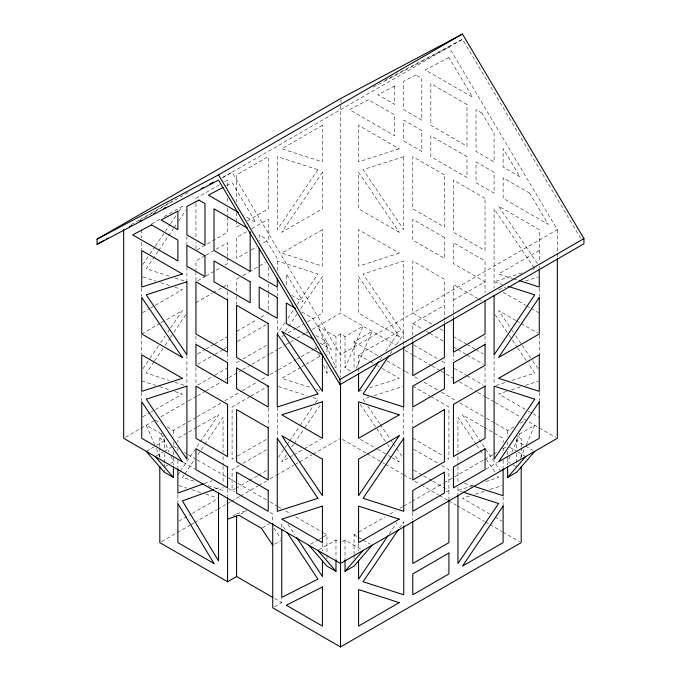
<?xml version="1.0" encoding="UTF-8"?>
<svg xmlns="http://www.w3.org/2000/svg" width="681" height="681" viewBox="0 0 681 681"><rect width="100%" height="100%" fill="white"/><g stroke="black" fill="none" stroke-linecap="round" stroke-linejoin="round"><path stroke-width="0.51" stroke-dasharray="3.4 2.55" d="M350.434 371.017L345.02 367.885L363.084 326.156L345.02 336.593L340.5 333.979L335.98 336.593L317.916 326.156L335.98 367.885L335.98 336.593M356.154 368.251L372.124 331.375L354.052 341.802L354.052 369.97M510.163 455.955L507.643 461.778L512.155 464.382M511.84 452.073L519.824 433.635M520.454 458.262L524.659 448.558M526.345 444.676L534.747 425.267L519.39 434.129M142.916 264.432L149.394 254.864M149.99 253.996L154.698 247.041M155.294 246.173L164.717 232.264M165.304 231.395L170.02 224.441M170.608 223.572L176.498 214.881M178.856 211.399L182.397 206.181L163.423 217.137M158.043 251.391L146.253 268.774L171.042 276.733M158.63 250.523L168.054 236.613M168.641 235.745L173.357 228.79M173.944 227.914L176.302 224.441M178.66 220.959L185.734 210.531M142.916 368.753L149.394 359.193M149.99 358.325L160.001 343.547M160.588 342.671L165.304 335.716M167.662 332.243L170.02 328.761M170.608 327.893L182.397 310.51L165.228 320.419M153.915 361.798L146.253 373.103L169.058 380.415M154.502 360.93L164.521 346.152M165.108 345.284L169.824 338.329M170.412 337.461L173.357 333.111M173.944 332.243L185.734 314.852M177.877 474.819L179.648 472.205M180.235 471.337L218.533 414.831L197.754 426.825M284.913 322.683L277.261 333.979L277.261 319.168M287.867 318.333L293.758 309.642M297.291 304.424L317.916 273.992L277.261 260.951M184.159 474.819L182.397 477.424L195.285 481.561M184.747 473.95L194.766 459.173M197.711 454.823L204.198 445.263M204.785 444.387L223.053 417.436L223.053 452.363M285.313 331.375L297.095 313.984M300.627 308.774L322.428 276.605L322.428 313.115L307.071 321.985M278.435 457.428L286.684 445.263M287.271 444.387L289.042 441.782M289.629 440.913L299.649 426.136M300.236 425.267L313.2 406.14M315.558 402.658L317.916 399.185L311.966 397.278M286.488 454.823L281.772 461.778L288.999 457.606M291.791 447L293.562 444.387M294.149 443.518L304.169 428.741M304.756 427.872L320.666 404.403M379.785 360.062L382.135 356.58M385.676 351.362L399.228 331.375L358.572 354.844L358.572 367.365M390.187 353.975L391.958 351.362M396.674 344.407L403.739 333.979L363.084 273.992L403.739 260.951L403.739 340.33M389.209 533.93L396.87 522.633M399.619 527.852L403.739 521.765L403.739 524.94M131.127 224.721L139.418 219.937M140.337 219.41L172.548 200.81M143.878 217.988L187.982 192.527M222.142 178.013L462.467 39.268L580.68 238.324M151.676 223.921L159.805 219.222M219.435 184.798L195.949 198.358L195.949 202.529M224.858 181.665L227.565 180.099L227.565 188.45M239.312 225.488L236.605 227.045L236.605 222.874M247.441 220.789L268.22 208.795L268.22 156.63L236.605 174.889L236.605 202.01M204.981 255.741L195.949 260.951L195.949 270.34M205.883 255.213L227.565 242.7L227.565 257.299M246.539 231.744L236.605 237.482L236.605 258.346L250.157 250.523M251.961 228.612L268.22 219.222L268.22 240.087L260.993 244.266M142.644 312.596L149.871 308.425M150.773 307.897L154.383 305.812M155.294 305.292L182.397 289.646L174.464 287.101M197.754 280.776L204.981 276.605M205.883 276.077L221.24 267.216M224.858 265.13L227.565 263.564L227.565 258.346M251.059 250.004L256.482 246.871M141.733 333.979L159.805 323.552M160.707 323.024L164.325 320.938M195.949 302.687L212.208 293.298M213.11 292.77L222.142 287.561M223.053 287.033L227.565 284.428L227.565 287.561M239.312 277.644L236.605 279.21L236.605 294.856M242.93 275.558L248.344 272.434M249.246 271.906L265.513 262.517M197.754 353.805L204.981 349.625M205.883 349.106L214.013 344.416M214.915 343.888L227.565 336.593M236.605 331.375L257.384 319.372M260.993 317.286L266.416 314.162M197.754 364.233L214.013 354.844M214.915 354.324L223.053 349.625M223.955 349.106L227.565 347.021M237.507 341.283L267.318 324.071M142.644 416.917L149.871 412.746M150.773 412.226L154.383 410.141M155.294 409.613L182.397 393.967L174.464 391.422M197.754 385.097L214.013 375.708M214.915 375.188L227.565 367.885M239.312 361.109L236.605 362.667L236.605 359.542M242.93 359.015L268.22 344.416M281.772 336.593L283.585 335.546M288.097 332.941L296.226 328.242M297.137 327.723L303.462 324.071M125.474 437.262L153.48 421.088M160.81 416.866L187.479 401.467M188.399 400.93L196.673 396.155M197.592 395.618L204.955 391.371M205.875 390.843L221.504 381.82M225.19 379.692L227.948 378.1M228.867 377.572L241.738 370.132M242.657 369.604L250.94 364.829M251.859 364.292L269.335 354.205M270.255 353.677L277.61 349.43M278.529 348.893L284.964 345.182M285.884 344.646L289.561 342.526M290.481 341.99L293.247 340.398M296.925 338.278L305.199 333.494M306.118 332.966L308.876 331.375M312.494 329.289L340.5 313.115L396.036 345.182M159.805 446.736L159.805 438.3L164.325 435.695M167.032 426.825L173.357 430.477L187.164 422.509M188.084 421.982L196.366 417.198M197.286 416.67L221.206 402.854M224.892 400.726L241.457 391.166M242.376 390.63L257.095 382.135M261.7 379.479L266.297 376.823M269.982 374.695L277.337 370.447M278.265 369.911L295.741 359.823M296.669 359.287L300.347 357.167M301.266 356.631L313.226 349.728M314.145 349.191L315.993 348.136M322.428 344.416L326.948 341.802L326.948 355.371M146.253 451.341L164.325 440.913L159.805 438.3M196.852 427.353L177.877 438.3L177.877 442.48M250.157 396.572L232.085 407.008L232.085 459.173L236.605 456.559M251.059 396.053L268.22 386.144M300.747 367.365L281.772 378.321L311.523 387.864M301.649 366.846L305.267 364.761M306.169 364.233L322.428 354.844M156.196 456.04L163.423 451.869M164.325 451.341L171.552 447.17M373.214 87.159L448.915 47.091L557.33 229.659L340.5 354.844L232.085 172.276L221.802 177.715M165.228 466.468L169.748 463.863M170.65 463.344L173.357 461.778L170.837 455.955M323.586 365.339L326.948 373.103L330.566 371.017M412.78 341.283L412.78 323.543L444.395 305.292M453.435 300.074L485.051 281.815L453.435 263.564L453.435 242.7L485.051 260.951L485.051 293.29M539.267 250.523L498.603 273.992L512.487 278.444M237.507 456.04L268.22 438.309M239.312 465.429L232.085 469.601L232.085 490.465L234.792 488.898M242.93 463.344L267.318 449.256M178.78 521.237L191.429 513.942M192.331 513.414L218.533 498.288M235.694 488.379L248.344 481.075M249.246 480.556L257.384 475.857M258.286 475.338L267.318 470.12M289.902 457.087L292.617 455.521M293.52 454.993L303.462 449.256M304.364 448.736L320.623 439.347M161.644 541.565L176.319 533.095M177.23 532.568L190.076 525.153M190.995 524.625L193.744 523.034M194.664 522.506L216.677 509.797M217.588 509.269L230.433 501.854M231.353 501.318L239.601 496.56M240.521 496.023L257.946 485.962M258.865 485.434L266.203 481.203M269.872 479.083L275.379 475.9M276.29 475.372L293.724 465.31M294.635 464.782L312.068 454.721M312.979 454.193L339.581 438.836M232.987 516.028L235.694 514.461M240.665 514.198L246.99 510.546M262.347 527.758L269.574 523.587M274.545 544.196L280.87 540.544M310.689 544.187L317.916 540.016M318.819 539.497L322.428 537.411M323.33 536.892L326.948 534.798L326.948 554.623M495.683 423.573L507.643 430.477L513.968 426.825M520.293 423.173L524.804 420.569M318.819 549.925L335.98 540.016L339.598 542.102M342.305 541.582L345.02 540.016L363.084 550.452M354.052 554.623L354.052 534.798L357.729 532.678M358.649 532.15L385.318 516.751M389.924 514.095L395.44 510.912M400.036 508.256L402.794 506.664M403.714 506.128L411.077 501.88M411.996 501.352L443.263 483.297M444.182 482.769L483.731 459.93M484.651 459.403L492.925 454.627M493.844 454.091L496.602 452.499M503.046 448.779L507.643 446.132M521.195 446.736L521.195 438.3L516.675 440.913L532.942 450.303M446.208 492.031L448.915 490.465L446.208 488.898M485.962 469.081L497.7 462.297M274.545 606.788L281.772 602.617L281.772 598.369M384.918 80.307L462.467 39.268M226.62 185.572L232.085 182.712L255.75 222.449L243.917 215.622M204.249 483.561L212.063 480.735M215.605 488.915L218.533 487.86L218.533 491.035M236.605 513.942L246.011 510.682M521.85 272.911L494.091 281.815L502.025 284.36M532.763 269.412L534.747 268.774M498.603 289.646L505.549 287.416M525.383 281.057L538.271 276.92M358.572 391.362L364.522 389.447M369.477 387.864L399.228 378.321L380.253 367.365M369.034 397.278L363.084 399.185L365.442 402.658M373.997 395.687L402.752 386.459M496.074 385.506L505.992 382.322M511.942 380.415L534.747 373.103L528.26 363.535M506.536 391.422L498.603 393.967L527.52 410.66M511.499 389.83L521.416 386.655M525.383 385.378L538.271 381.241M472.827 485.698L457.947 490.465L461.914 491.742M485.715 481.561L498.603 477.424L496.841 474.819M469.413 496.066L462.467 498.288L489.571 513.942M475.355 494.159L484.285 491.29M490.235 489.384L502.135 485.57M513.483 278.767L517.449 280.036M175.008 278.001L183.938 280.861M142.729 276.92L155.617 281.057M160.58 282.649L170.497 285.824M316.478 389.447L320.445 390.724M278.248 386.459L307.003 395.687M175.008 382.322L184.926 385.506M464.451 483.28L472.384 485.825M141.733 380.926L155.617 385.378M159.584 386.655L169.501 389.83M208.173 485.698L223.053 490.465L223.053 487.29M178.865 485.57L186.798 488.115M191.761 489.699L200.682 492.567M205.645 494.159L217.537 497.973M503.123 292.251L525.706 305.292M526.617 305.812L530.227 307.897M531.129 308.425L538.356 312.596M477.824 298.508L453.435 284.428L453.435 317.814M478.734 299.036L481.441 300.593M515.772 320.419L498.603 310.51L511.567 329.63M516.675 320.938L520.293 323.024M521.195 323.552L537.454 332.941M431.754 324.071L412.78 313.115L412.78 260.951L444.395 279.21L444.395 319.9M439.883 328.761L443.493 330.855M453.435 336.593L466.085 343.888M466.987 344.416L475.117 349.106M476.019 349.625L483.246 353.805M412.78 323.552L422.714 329.289M426.332 331.375L429.039 332.941M429.941 333.46L444.395 341.802M453.435 347.021L457.045 349.106M457.947 349.625L466.085 354.324M466.987 354.844L483.246 364.233M413.682 344.935L438.07 359.015M441.688 361.109L444.395 362.667L444.395 359.542M454.338 368.404L466.085 375.188M466.987 375.708L483.246 385.097M528.422 411.179L532.031 413.265M532.942 413.784L539.267 417.436M405.229 350.485L412.584 354.733M413.512 355.269L430.979 365.356M431.899 365.884L440.181 370.668M441.101 371.196L453.972 378.627M459.496 381.82L476.964 391.907M477.883 392.435L485.247 396.683M486.166 397.219L494.44 401.994M495.359 402.522L520.19 416.866M523.868 418.985L555.526 437.262M291.587 295.307L303.071 301.938L286.292 273.753L286.292 286.088M354.052 341.802L377.964 355.61M387.157 360.921L404.633 371.009M405.553 371.537L411.077 374.729M414.755 376.848L419.351 379.504M423.948 382.16L440.505 391.72M441.424 392.247L456.142 400.743M459.82 402.871L485.57 417.734M486.489 418.27L494.764 423.046M516.675 435.695L521.195 438.3M301.853 312L312.843 318.35L331.468 349.625L319.721 342.849M358.572 354.844L369.408 361.109M370.311 361.628L373.929 363.714M377.538 365.799L379.351 366.846M412.78 386.144L429.941 396.053M430.843 396.572L448.915 407.008L448.915 459.173L444.395 456.559M483.246 426.825L462.467 414.831L500.765 471.337M484.148 427.353L503.123 438.3L503.123 442.48M316.103 335.546L326.948 341.802M509.448 447.17L516.675 451.341M517.577 451.869L525.706 456.559M513.065 464.91L516.675 466.996M412.78 438.309L443.493 456.04M413.682 449.256L438.07 463.344M441.688 465.429L448.915 469.601L448.915 498.807M360.377 439.347L376.636 448.736M377.538 449.256L387.48 454.993M388.383 455.521L391.098 457.087M392.001 457.606L399.228 461.778L394.512 454.823M413.682 470.12L422.714 475.338M423.616 475.857L431.754 480.556M432.656 481.075L445.306 488.379M494.993 517.066L502.22 521.237M342.339 439.364L366.182 453.129M367.102 453.665L384.527 463.727M385.446 464.255L402.871 474.317M403.79 474.844L411.128 479.083M414.797 481.203L420.296 484.378M421.216 484.906L438.641 494.968M439.56 495.496L447.817 500.263M448.736 500.79L456.074 505.03M456.985 505.557L484.506 521.442M485.425 521.978L489.094 524.089M490.005 524.625L501.931 531.503M502.85 532.04L519.356 541.565M155.294 420.049L160.707 423.173M354.052 534.798L357.67 536.892M358.572 537.411L362.181 539.497M363.084 540.016L370.311 544.187M161.61 434.129L146.253 425.267L154.655 444.676M173.357 446.132L177.954 448.779M184.398 452.499L187.156 454.091M188.075 454.627L196.349 459.403M197.269 459.93L236.818 482.769M237.737 483.297L269.004 501.352M269.923 501.88L277.286 506.128M278.206 506.664L280.964 508.256M285.56 510.912L291.076 514.095M295.682 516.751L322.351 532.15M323.271 532.678L326.948 534.798M183.3 462.297L195.038 469.081M228.467 488.379L234.792 492.031M270.034 512.376L272.74 513.934L272.74 522.284M274.545 598.437L281.772 602.617M537.496 263.564L498.603 206.181L539.267 229.659L539.267 261.998M534.159 267.905L494.091 208.795L494.091 288.165M512.155 330.506L513.338 332.243M515.696 335.716L521.586 344.416M522.174 345.284L532.193 360.062M532.78 360.93L539.267 370.49M495.266 314.852L508.23 333.979M508.818 334.848L511.763 339.198M512.359 340.066L517.066 347.021M517.662 347.889L527.673 362.667M476.215 444.387L457.947 417.436L457.947 452.363M476.802 445.263L483.289 454.823M486.234 459.173L496.253 473.95M367.8 406.14L379.581 423.522M380.177 424.399L390.187 439.177M390.783 440.045L392.545 442.65M393.133 443.518L402.565 457.428M360.334 404.403L376.244 427.872M376.831 428.741L386.851 443.518M387.438 444.387L389.209 447M273.873 528.15L280.649 538.322M288.037 524.413L295.035 535.011M285.271 529.673L281.772 524.37L281.772 528.601M315.601 346.901L316.861 349.813M318.546 353.694L321.066 359.517M161.176 433.635L169.16 452.073M156.341 448.558L160.546 458.262M557.33 229.659L557.33 258.252M539.267 266.169L539.267 268.254M539.267 288.08L539.267 296.422M539.267 335.026L539.267 353.805M539.267 392.401L539.267 400.751M521.195 447.792L521.195 457.274M516.675 438.828L516.675 449.256M516.675 453.427L516.675 465.949M507.643 430.477L507.643 436.742M507.643 441.952L507.643 445.085M507.643 451.341L507.643 464.91M503.123 447.689L503.123 451.869M503.123 460.211L503.123 467.515M503.123 496.721L503.123 506.111M494.091 355.448L494.091 385.08M485.051 336.065L485.051 343.369M485.051 367.365L485.051 386.144M457.947 456.602L457.947 465.063M457.947 466.127L457.947 483.059M457.947 487.29L457.947 494.695M453.435 353.277L453.435 360.581M444.395 320.938L444.395 323.024M412.78 408.047L412.78 426.825M412.78 512.376L412.78 519.68M403.739 341.385L403.739 345.625M403.739 407.306L403.739 438.002M358.572 368.404L358.572 371.537M358.572 543.668L358.572 550.972M354.052 555.67L354.052 558.795M345.02 336.593L345.02 367.885M345.02 540.016L345.02 558.795M341.002 99.375L341.002 102.508M340.5 105.529L340.5 313.115M340.5 333.979L340.5 377.189M335.98 540.016L335.98 558.795M326.948 365.799L326.948 373.103M326.948 555.67L326.948 558.795M322.428 543.685L322.428 551.099M277.261 270.476L277.261 258.584L265.207 238.35L259.189 234.868L259.189 241.134M277.261 287.416L277.261 295.877M277.261 407.306L277.261 438.002M268.22 267.216L268.22 279.729M268.22 283.909L268.22 293.298M268.22 294.337L268.22 313.115M268.22 408.047L268.22 426.825M236.605 212.446L236.605 221.836M236.605 295.903L236.605 304.245M227.565 197.839L227.565 204.096M227.565 208.267L227.565 215.571M227.565 216.618L227.565 232.264L195.949 250.523L195.949 242.172M227.565 291.732L227.565 299.036M227.565 353.277L227.565 360.581M227.565 488.898L227.565 496.202M223.053 456.602L223.053 465.063M223.053 466.127L223.053 483.059M195.949 203.576L195.949 238.001M195.949 271.387L195.949 280.776M195.949 336.065L195.949 343.369M195.949 367.365L195.949 385.097M186.909 236.307L186.909 244.777M186.909 267.003L186.909 280.759M186.909 355.448L186.909 385.08M177.877 447.689L177.877 451.869M177.877 460.211L177.877 467.643M177.877 494.636L177.877 502.987M173.357 430.477L173.357 436.742M173.357 441.952L173.357 445.085M173.357 451.341L173.357 464.91M164.325 438.828L164.325 449.256M164.325 453.427L164.325 462.816M164.325 463.863L164.325 465.949M164.325 470.12L164.325 472.205M159.805 447.792L159.805 457.274M141.733 229.659L141.733 238.001M141.733 242.172L141.733 249.476M141.733 288.08L141.733 296.422M141.733 335.026L141.733 353.805M141.733 392.401L141.733 400.751M317.916 169.671L277.261 229.659L277.261 156.63L317.916 169.671M322.428 172.276L281.772 232.264L322.428 208.795L322.428 172.276M322.428 125.338L281.772 148.807L322.428 161.848L322.428 125.338M322.428 229.659L281.772 253.128L322.428 266.169L322.428 229.659M368.464 99.749L349.532 109.684L394.708 135.766L394.708 114.902L368.464 99.749M394.708 85.976L377.929 94.778L394.708 104.465L394.708 85.976M415.793 74.91L403.739 81.235L403.739 109.684L421.811 120.12L421.811 78.392L415.793 74.91M448.915 57.519L425.25 69.939L472.58 97.264L448.915 57.519M399.228 148.807L358.572 161.848L358.572 125.338L399.228 148.807M403.739 156.63L363.084 169.671L403.739 229.659L403.739 156.63M399.228 253.128L358.572 266.169L358.572 229.659L399.228 253.128M466.987 104.465L430.843 83.601L430.843 125.33L466.987 146.194L466.987 104.465M482.046 113.165L476.019 109.684L476.019 151.412L494.091 161.848L494.091 133.391L482.046 113.165M519.901 176.754L503.123 167.066L503.123 148.569L519.901 176.754M421.811 130.548L403.739 120.12L403.739 140.984L421.811 151.412L421.811 130.548M466.987 156.63L430.843 135.766L430.843 156.63L466.987 177.494L466.987 156.63M494.091 172.276L476.019 161.848L476.019 182.712L494.091 193.14L494.091 172.276M529.673 193.157L503.123 177.835L503.123 198.358L548.299 224.441L529.673 193.157M444.395 174.889L412.78 156.63L412.78 208.795L444.395 227.045L444.395 174.889M485.051 198.358L453.435 180.099L453.435 232.264L485.051 250.523L485.051 198.358M444.395 237.482L412.78 219.222L412.78 240.087L444.395 258.346L444.395 237.482M399.228 232.264L358.572 208.795L358.572 172.276L399.228 232.264M399.228 336.593L358.572 313.115L358.572 276.605L399.228 336.593"/><path stroke-width="1.02" d="M378.602 361.798L358.572 391.354L358.572 373.622M389.013 355.712L363.084 393.967L403.739 407.008L403.739 346.68M388.034 535.675L358.572 579.139L358.572 560.361M398.436 529.588L363.084 581.744L403.739 594.785L403.739 525.996M345.02 559.842L345.02 571.316L363.084 550.452M372.124 545.234L354.052 566.098L345.02 571.316M507.643 466.996L507.643 477.424L525.706 456.559M534.747 451.341L516.675 472.205L507.643 477.424M97.068 239.167L341.002 98.336L462.467 34.05L583.932 238.588L583.932 243.798L339.998 384.637L218.533 180.099L97.068 244.385L97.068 239.167L218.533 174.889L462.467 34.05M97.068 244.385L104.431 240.129M106.279 239.074L108.117 238.01M339.998 384.637L339.998 379.419L583.932 238.588M159.805 466.757L159.805 542.629L227.565 581.753L236.605 576.535L272.74 597.399M272.74 523.323L272.74 607.827L340.5 646.95L521.195 542.629L521.195 466.757M129.279 226.688L131.144 225.7M139.554 221.248L141.427 220.261M153.574 213.825L155.447 212.838M163.857 208.386L165.73 207.399M201.244 188.603L203.108 187.607M209.654 184.151L213.391 182.167M222.985 187.488L208.42 195.132L238.452 212.472M203.27 483.91L177.877 493.07L177.877 468.707M213.647 489.622L182.397 500.901L218.533 560.88L218.533 493.146M227.565 519.152L238.861 515.245L261.444 528.286L272.74 545.234M519.433 280.674L539.267 287.033L539.267 269.301M507.975 286.267L534.747 294.856L494.091 354.844L494.091 295.58M473.372 486.14L503.123 495.683L503.123 468.554M462.91 492.057L498.603 503.506L457.947 563.493L457.947 495.759M247.441 228.092L214.013 208.795L214.013 250.523L250.157 271.387L250.157 231.744M295.443 308.306L286.292 303.019L286.292 323.543L313.396 339.198M173.357 466.996L173.357 477.424L164.325 472.205L146.253 451.341M335.98 559.842L335.98 571.316L326.948 566.098L308.876 545.234M317.916 550.452L335.98 571.316M155.294 456.559L173.357 477.424M296.78 537.667L322.428 576.535L322.428 560.642M287.024 532.321L317.916 579.139L281.772 597.399L281.772 529.665M218.533 174.889L339.998 379.419M557.33 258.252L557.33 438.3L340.5 563.493L123.67 438.3L123.67 229.659M485.051 300.593L485.051 333.979L453.435 352.239L453.435 318.853M448.915 499.854L448.915 542.629L412.78 563.493L412.78 521.765M444.395 324.071L444.395 357.448L412.78 375.708L412.78 342.322M340.5 383.437L340.5 646.95M277.261 278.606L277.261 287.033L259.189 276.597L259.189 248.437M236.605 516.062L236.605 576.535M227.565 497.249L227.565 581.753M399.228 435.695L358.572 495.683L358.572 459.164L399.228 435.695M403.739 438.3L363.084 498.288L403.739 511.329L403.739 438.3M539.267 297.469L498.603 357.448L539.267 333.979L539.267 297.469M534.747 399.185L494.091 459.164L494.091 386.144L534.747 399.185M539.267 401.79L498.603 461.778L539.267 438.3L539.267 401.79M503.123 506.111L462.467 566.098L503.123 542.629L503.123 506.111M444.395 367.885L412.78 386.144L412.78 407.008L444.395 388.749L444.395 367.885M485.051 344.416L453.435 362.667L453.435 383.531L485.051 365.28L485.051 344.416M399.228 414.831L358.572 438.3L358.572 401.79L399.228 414.831M444.395 409.613L412.78 427.872L412.78 480.028L444.395 461.778L444.395 409.613M485.051 386.144L453.435 404.395L453.435 456.559L485.051 438.3L485.051 386.144M539.267 354.844L498.603 378.321L539.267 391.362L539.267 354.844M444.395 472.205L412.78 490.465L412.78 511.329L444.395 493.07L444.395 472.205M485.051 448.736L453.435 466.996L453.435 487.86L485.051 469.601L485.051 448.736M399.228 519.152L358.572 542.629L358.572 506.111L399.228 519.152M448.915 553.057L412.78 573.921L412.78 594.785L448.915 573.921L448.915 553.057M399.228 602.617L358.572 626.086L358.572 589.576L399.228 602.617M151.633 224.934L132.701 234.868L177.877 260.951L177.877 240.087L151.633 224.934M177.877 211.161L161.099 219.972L177.877 229.659L177.877 211.161M198.954 200.095L186.909 206.42L186.909 234.868L204.981 245.305L204.981 203.576L198.954 200.095M322.428 586.962L286.292 605.222L322.428 626.086L322.428 586.962M182.397 273.992L141.733 287.033L141.733 250.523L182.397 273.992M186.909 281.815L146.253 294.856L186.909 354.844L186.909 281.815M182.397 378.321L141.733 391.362L141.733 354.844L182.397 378.321M186.909 386.144L146.253 399.185L186.909 459.164L186.909 386.144M317.916 393.967L277.261 407.008L277.261 333.979L317.916 393.967M322.428 401.79L281.772 414.831L322.428 438.3L322.428 401.79M317.916 498.288L277.261 511.329L277.261 438.3L317.916 498.288M322.428 506.111L281.772 519.152L322.428 542.629L322.428 506.111M204.981 255.733L186.909 245.305L186.909 266.169L204.981 276.605L204.981 255.733M250.157 281.815L214.013 260.951L214.013 281.815L250.157 302.679L250.157 281.815M277.261 297.469L259.189 287.033L259.189 307.897L277.261 318.333L277.261 297.469M227.565 300.074L195.949 281.815L195.949 333.979L227.565 352.239L227.565 300.074M268.22 323.543L236.605 305.292L236.605 357.448L268.22 375.708L268.22 323.543M322.428 354.844L281.772 331.375L322.428 391.354L322.428 354.844M227.565 362.667L195.949 344.416L195.949 365.28L227.565 383.531L227.565 362.667M268.22 386.144L236.605 367.885L236.605 388.749L268.22 407.008L268.22 386.144M182.397 357.448L141.733 333.979L141.733 297.469L182.397 357.448M227.565 404.395L195.949 386.144L195.949 438.3L227.565 456.559L227.565 404.395M268.22 427.872L236.605 409.613L236.605 461.778L268.22 480.028L268.22 427.872M322.428 459.164L281.772 435.695L322.428 495.683L322.428 459.164M227.565 466.996L195.949 448.736L195.949 469.601L227.565 487.86L227.565 466.996M268.22 490.465L236.605 472.205L236.605 493.07L268.22 511.329L268.22 490.465M182.397 461.778L141.733 438.3L141.733 401.79L182.397 461.778M214.013 563.493L177.877 542.629L177.877 503.506L214.013 563.493"/></g></svg>
